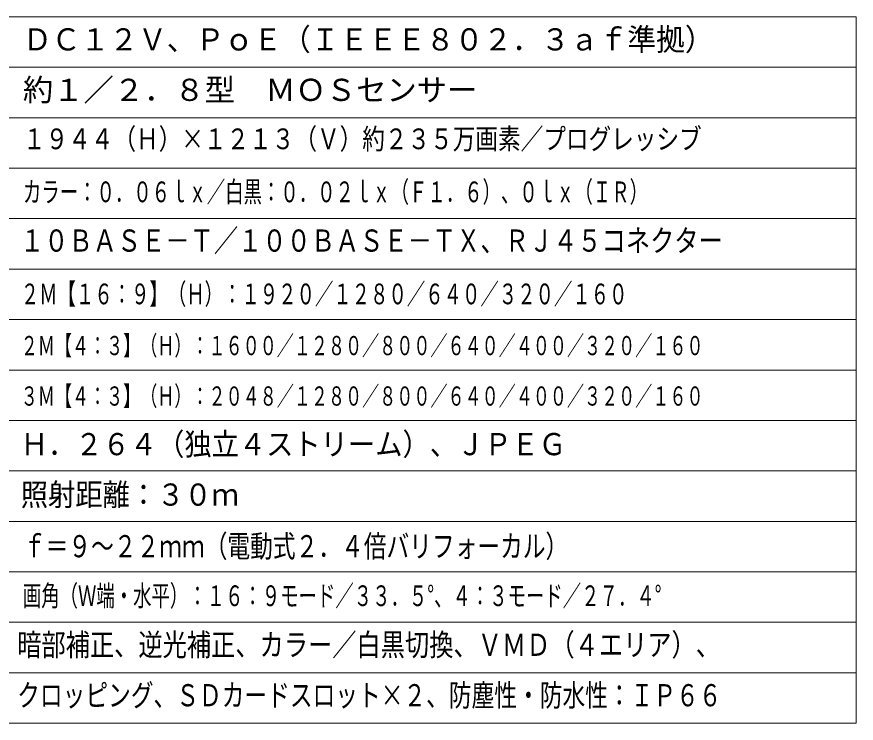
# Model space of a CAD drawing. Units: millimetres, scale not verified. Extents: x -63 to 62, y -56 to 57.
# Drawn here: x -20.6 to 62.5, y -56.5 to 13.5 of the extents above; entities that cross this region are included whole.
import ezdxf
from ezdxf.enums import TextEntityAlignment as Align

# ---------------------------------------------------------------- set-up
doc = ezdxf.new("R2010")
doc.units = ezdxf.units.MM
doc.header["$LTSCALE"] = 0.125
doc.layers.add('0-1_MOJI1', color=7, linetype='Continuous')
doc.layers.add('0-2_WAKU', color=1, linetype='Continuous', lineweight=18)
doc.styles.add('ＭＳ ゴシック', font='')
doc.styles.get('ＭＳ ゴシック').set_extended_font_data('MS Gothic')

msp = doc.modelspace()

# ---------------------------------------------------------------- linework, layer by layer
at = {"layer": '0-2_WAKU', "color": 4}
for p, q in [((-62.5003, 13.5049), (62.4997, 13.5049)), ((62.4997, 13.5049), (62.4997, -56.4951)), ((-62.5003, -56.4951), (62.4997, -56.4951))]:
    msp.add_line(p, q, dxfattribs=at)
at = {"layer": '0-2_WAKU'}
for p, q in [((-62.5003, 8.5049), (62.4997, 8.5049)), ((-62.5003, 3.5049), (62.4997, 3.5049)), ((-62.5003, -1.4951), (62.4997, -1.4951)), ((-62.5003, -6.4951), (62.4997, -6.4951)), ((-62.5003, -11.4951), (62.4997, -11.4951)), ((-62.5003, -16.4951), (62.4997, -16.4951)), ((-62.5003, -21.4951), (62.4997, -21.4951)), ((-62.5003, -26.4951), (62.4997, -26.4951)), ((-62.5003, -31.4951), (62.4997, -31.4951)), ((-62.5003, -36.4951), (62.4997, -36.4951)), ((-62.5003, -41.4951), (62.4997, -41.4951)), ((62.4997, -46.4951), (-62.5003, -46.4951)), ((62.4997, -51.4951), (-62.5003, -51.4951))]:
    msp.add_line(p, q, dxfattribs=at)

# ---------------------------------------------------------------- texts
at = {"layer": '0-1_MOJI1', "style": 'ＭＳ ゴシック'}
for s, height, width, p in [('ＤＣ１２Ｖ、ＰｏＥ（ＩＥＥＥ８０２．３ａｆ準拠）', 2.199, 0.95, (-20.0003, 9.5049)), ('１９４４（Ｈ）×１２１３（Ｖ）約２３５万画素／プログレッシブ', 2.053, 0.8, (-20.0003, -0.2352)), ('カラー：０．０６ｌｘ／白黒：０．０２ｌｘ（Ｆ１．６）、０ｌｘ（ＩＲ）', 2.053, 0.65, (-20.0003, -5.4861)), ('１０ＢＡＳＥ－Ｔ／１００ＢＡＳＥ－ＴＸ、ＲＪ４５コネクター', 2.199, 0.8, (-20.2936, -10.4306)), ('２Ｍ【１６：９】（Ｈ）：１９２０／１２８０／６４０／３２０／１６０', 2.053, 0.65, (-20.2149, -15.6002)), ('２Ｍ【４：３】（Ｈ）：１６００／１２８０／８００／６４０／４００／３２０／１６０', 1.906, 0.65, (-20.2149, -20.6002)), ('３Ｍ【４：３】（Ｈ）：２０４８／１２８０／８００／６４０／４００／３２０／１６０', 1.906, 0.65, (-20.2149, -25.6002)), ('Ｈ．２６４（独立４ストリーム）、ＪＰＥＧ', 2.199, 0.9, (-20.2149, -30.6002)), ('照射距離：３０ｍ', 2.199, 0.9, (-20.2149, -35.6002)), ('ｆ＝９～２２ｍｍ（電動式２．４倍バリフォーカル）', 2.199, 0.75, (-20.0003, -40.7127)), ('画角（Ｗ端・水平）：１６：９モード／３３．５°、４：３モード／２７．４°', 2.053, 0.65, (-20.0114, -45.5062)), ('暗部補正、逆光補正、カラー／白黒切換、ＶＭＤ（４エリア）、', 2.199, 0.8, (-20.5685, -50.4795)), ('クロッピング、ＳＤカードスロット×２、防塵性・防水性：ＩＰ６６', 2.199, 0.75, (-20.5685, -55.4795))]:
    msp.add_text(s, height=height, dxfattribs=dict(at, width=width)).set_placement(p, align=Align.BOTTOM_LEFT)
msp.add_text('約１／２．８型\u3000ＭＯＳセンサー', height=2.199, dxfattribs=at).set_placement((-20.0003, 4.5049), align=Align.BOTTOM_LEFT)

doc.saveas('drawing.dxf')
